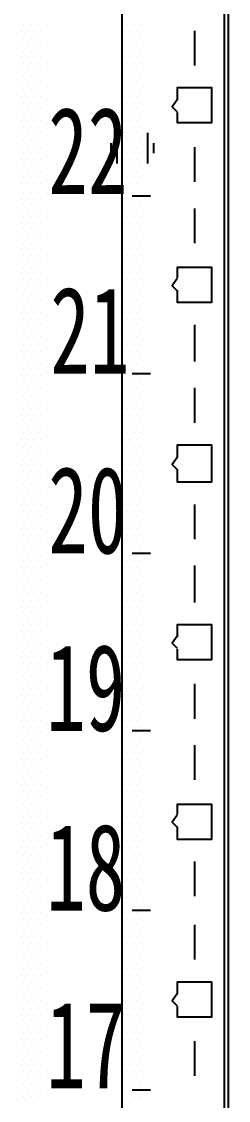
# Model space of a CAD drawing. Header units: metres. Extents: x 17 to 1264, y 17 to 859.
# Drawn here: x 303.8 to 318.4, y 326.7 to 402.8 of the extents above; entities that cross this region are included whole.
import ezdxf

# ---------------------------------------------------------------- set-up
doc = ezdxf.new("R2010")
doc.units = ezdxf.units.M
for name, color, linetype in [('LINES', 7, 'Continuous'), ('POLYLINES', 4, 'Continuous'), ('TEXTS', 3, 'Continuous')]:
    doc.layers.add(name, color=color, linetype=linetype)

msp = doc.modelspace()

# ---------------------------------------------------------------- linework, layer by layer
at = {"layer": 'LINES'}
for p, q in [((318.378, 125.712), (318.378, 721.008)), ((303.978, 402.624), (303.978, 402.624)), ((304.554, 402.624), (304.554, 402.624)), ((304.986, 402.624), (304.986, 402.624)), ((311.178, 402.624), (311.178, 402.624)), ((311.754, 402.624), (311.754, 402.624)), ((312.186, 402.624), (312.186, 402.624)), ((303.834, 402.192), (303.834, 402.192)), ((304.266, 402.192), (304.266, 402.192)), ((304.698, 402.192), (304.698, 402.192)), ((305.13, 402.192), (305.13, 402.192)), ((311.034, 402.192), (311.034, 402.192)), ((311.466, 402.192), (311.466, 402.192)), ((311.898, 402.192), (311.898, 402.192)), ((316.002, 402.192), (316.002, 399.744)), ((303.834, 401.184), (303.834, 401.184)), ((303.978, 401.616), (303.978, 401.616)), ((304.266, 401.184), (304.266, 401.184)), ((304.554, 401.616), (304.554, 401.616)), ((304.698, 401.184), (304.698, 401.184)), ((304.986, 401.616), (304.986, 401.616)), ((305.13, 401.184), (305.13, 401.184)), ((311.034, 401.184), (311.034, 401.184)), ((311.178, 401.616), (311.178, 401.616)), ((311.466, 401.184), (311.466, 401.184)), ((311.754, 401.616), (311.754, 401.616)), ((311.898, 401.184), (311.898, 401.184)), ((312.186, 401.616), (312.186, 401.616)), ((303.834, 400.32), (303.834, 400.32)), ((303.978, 400.752), (303.978, 400.752)), ((304.266, 400.32), (304.266, 400.32)), ((304.554, 400.752), (304.554, 400.752)), ((304.698, 400.32), (304.698, 400.32)), ((304.986, 400.752), (304.986, 400.752)), ((305.13, 400.32), (305.13, 400.32)), ((311.034, 400.32), (311.034, 400.32)), ((311.178, 400.752), (311.178, 400.752)), ((311.466, 400.32), (311.466, 400.32)), ((311.754, 400.752), (311.754, 400.752)), ((311.898, 400.32), (311.898, 400.32)), ((312.186, 400.752), (312.186, 400.752)), ((303.978, 399.888), (303.978, 399.888)), ((304.554, 399.888), (304.554, 399.888)), ((304.986, 399.888), (304.986, 399.888)), ((311.178, 399.888), (311.178, 399.888)), ((311.754, 399.888), (311.754, 399.888)), ((312.186, 399.888), (312.186, 399.888)), ((303.834, 399.456), (303.834, 399.456)), ((303.978, 399.024), (303.978, 399.024)), ((304.266, 399.456), (304.266, 399.456)), ((304.554, 399.024), (304.554, 399.024)), ((304.698, 399.456), (304.698, 399.456)), ((304.986, 399.024), (304.986, 399.024)), ((305.13, 399.456), (305.13, 399.456)), ((311.034, 399.456), (311.034, 399.456)), ((311.178, 399.024), (311.178, 399.024)), ((311.466, 399.456), (311.466, 399.456)), ((311.754, 399.024), (311.754, 399.024)), ((311.898, 399.456), (311.898, 399.456)), ((312.186, 399.024), (312.186, 399.024)), ((303.834, 398.592), (303.834, 398.592)), ((304.266, 398.592), (304.266, 398.592)), ((304.698, 398.592), (304.698, 398.592)), ((305.13, 398.592), (305.13, 398.592)), ((311.034, 398.592), (311.034, 398.592)), ((311.466, 398.592), (311.466, 398.592)), ((311.898, 398.592), (311.898, 398.592)), ((303.834, 397.584), (303.834, 397.584)), ((303.978, 398.016), (303.978, 398.016)), ((304.266, 397.584), (304.266, 397.584)), ((304.554, 398.016), (304.554, 398.016)), ((304.698, 397.584), (304.698, 397.584)), ((304.986, 398.016), (304.986, 398.016)), ((305.13, 397.584), (305.13, 397.584)), ((311.034, 397.584), (311.034, 397.584)), ((311.178, 398.016), (311.178, 398.016)), ((311.466, 397.584), (311.466, 397.584)), ((311.754, 398.016), (311.754, 398.016)), ((311.898, 397.584), (311.898, 397.584)), ((312.186, 398.016), (312.186, 398.016)), ((303.834, 396.72), (303.834, 396.72)), ((303.978, 397.152), (303.978, 397.152)), ((304.266, 396.72), (304.266, 396.72)), ((304.554, 397.152), (304.554, 397.152)), ((304.698, 396.72), (304.698, 396.72)), ((304.986, 397.152), (304.986, 397.152)), ((305.13, 396.72), (305.13, 396.72)), ((311.034, 396.72), (311.034, 396.72)), ((311.178, 397.152), (311.178, 397.152)), ((311.466, 396.72), (311.466, 396.72)), ((311.754, 397.152), (311.754, 397.152)), ((311.898, 396.72), (311.898, 396.72)), ((312.186, 397.152), (312.186, 397.152)), ((303.834, 395.856), (303.834, 395.856)), ((303.978, 396.288), (303.978, 396.288)), ((304.266, 395.856), (304.266, 395.856)), ((304.554, 396.288), (304.554, 396.288)), ((304.698, 395.856), (304.698, 395.856)), ((304.986, 396.288), (304.986, 396.288)), ((305.13, 395.856), (305.13, 395.856)), ((311.034, 395.856), (311.034, 395.856)), ((311.178, 396.288), (311.178, 396.288)), ((311.466, 395.856), (311.466, 395.856)), ((311.754, 396.288), (311.754, 396.288)), ((311.898, 395.856), (311.898, 395.856)), ((312.186, 396.288), (312.186, 396.288)), ((303.834, 394.992), (303.834, 394.992)), ((303.978, 395.424), (303.978, 395.424)), ((304.266, 394.992), (304.266, 394.992)), ((304.554, 395.424), (304.554, 395.424)), ((304.698, 394.992), (304.698, 394.992)), ((304.986, 395.424), (304.986, 395.424)), ((305.13, 394.992), (305.13, 394.992)), ((310.53, 394.992), (310.53, 392.832)), ((311.034, 394.992), (311.034, 394.992)), ((311.178, 395.424), (311.178, 395.424)), ((311.466, 394.992), (311.466, 394.992)), ((311.754, 395.424), (311.754, 395.424)), ((311.898, 394.992), (311.898, 394.992)), ((312.186, 395.424), (312.186, 395.424)), ((312.69, 394.992), (312.69, 392.832)), ((303.978, 394.416), (303.978, 394.416)), ((304.554, 394.416), (304.554, 394.416)), ((304.986, 394.416), (304.986, 394.416)), ((310.098, 394.272), (310.098, 393.552)), ((311.178, 394.416), (311.178, 394.416)), ((311.754, 394.416), (311.754, 394.416)), ((312.186, 394.416), (312.186, 394.416)), ((313.122, 394.272), (313.122, 393.552)), ((303.834, 393.984), (303.834, 393.984)), ((303.978, 393.552), (303.978, 393.552)), ((304.266, 393.984), (304.266, 393.984)), ((304.554, 393.552), (304.554, 393.552)), ((304.698, 393.984), (304.698, 393.984)), ((304.986, 393.552), (304.986, 393.552)), ((305.13, 393.984), (305.13, 393.984)), ((311.034, 393.984), (311.034, 393.984)), ((311.178, 393.552), (311.178, 393.552)), ((311.466, 393.984), (311.466, 393.984)), ((311.754, 393.552), (311.754, 393.552)), ((311.898, 393.984), (311.898, 393.984)), ((312.186, 393.552), (312.186, 393.552)), ((316.002, 393.984), (316.002, 391.536)), ((303.834, 393.12), (303.834, 393.12)), ((304.266, 393.12), (304.266, 393.12)), ((304.698, 393.12), (304.698, 393.12)), ((305.13, 393.12), (305.13, 393.12)), ((311.034, 393.12), (311.034, 393.12)), ((311.466, 393.12), (311.466, 393.12)), ((311.898, 393.12), (311.898, 393.12)), ((303.834, 392.256), (303.834, 392.256)), ((303.978, 392.688), (303.978, 392.688)), ((304.266, 392.256), (304.266, 392.256)), ((304.554, 392.688), (304.554, 392.688)), ((304.698, 392.256), (304.698, 392.256)), ((304.986, 392.688), (304.986, 392.688)), ((305.13, 392.256), (305.13, 392.256)), ((311.034, 392.256), (311.034, 392.256)), ((311.178, 392.688), (311.178, 392.688)), ((311.466, 392.256), (311.466, 392.256)), ((311.754, 392.688), (311.754, 392.688)), ((311.898, 392.256), (311.898, 392.256)), ((312.186, 392.688), (312.186, 392.688)), ((303.834, 391.392), (303.834, 391.392)), ((303.978, 391.824), (303.978, 391.824)), ((304.266, 391.392), (304.266, 391.392)), ((304.554, 391.824), (304.554, 391.824)), ((304.698, 391.392), (304.698, 391.392)), ((304.986, 391.824), (304.986, 391.824)), ((305.13, 391.392), (305.13, 391.392)), ((311.034, 391.392), (311.034, 391.392)), ((311.178, 391.824), (311.178, 391.824)), ((311.466, 391.392), (311.466, 391.392)), ((311.754, 391.824), (311.754, 391.824)), ((311.898, 391.392), (311.898, 391.392)), ((312.186, 391.824), (312.186, 391.824)), ((303.978, 390.816), (303.978, 390.816)), ((304.554, 390.816), (304.554, 390.816)), ((304.986, 390.816), (304.986, 390.816)), ((311.178, 390.816), (311.178, 390.816)), ((312.906, 390.528), (311.61, 390.528)), ((312.906, 390.528), (311.61, 390.528)), ((312.906, 390.528), (311.61, 390.528)), ((312.906, 390.528), (311.61, 390.528)), ((311.754, 390.816), (311.754, 390.816)), ((312.186, 390.816), (312.186, 390.816)), ((303.834, 390.384), (303.834, 390.384)), ((303.978, 389.952), (303.978, 389.952)), ((304.266, 390.384), (304.266, 390.384)), ((304.554, 389.952), (304.554, 389.952)), ((304.698, 390.384), (304.698, 390.384)), ((304.986, 389.952), (304.986, 389.952)), ((305.13, 390.384), (305.13, 390.384)), ((311.034, 390.384), (311.034, 390.384)), ((311.178, 389.952), (311.178, 389.952)), ((311.466, 390.384), (311.466, 390.384)), ((311.754, 389.952), (311.754, 389.952)), ((311.898, 390.384), (311.898, 390.384)), ((312.186, 389.952), (312.186, 389.952)), ((316.002, 389.664), (316.002, 387.216)), ((303.834, 389.52), (303.834, 389.52)), ((303.978, 389.088), (303.978, 389.088)), ((304.266, 389.52), (304.266, 389.52)), ((304.554, 389.088), (304.554, 389.088)), ((304.698, 389.52), (304.698, 389.52)), ((304.986, 389.088), (304.986, 389.088)), ((305.13, 389.52), (305.13, 389.52)), ((311.034, 389.52), (311.034, 389.52)), ((311.178, 389.088), (311.178, 389.088)), ((311.466, 389.52), (311.466, 389.52)), ((311.754, 389.088), (311.754, 389.088)), ((311.898, 389.52), (311.898, 389.52)), ((312.186, 389.088), (312.186, 389.088)), ((303.834, 388.656), (303.834, 388.656)), ((303.978, 388.224), (303.978, 388.224)), ((304.266, 388.656), (304.266, 388.656)), ((304.554, 388.224), (304.554, 388.224)), ((304.698, 388.656), (304.698, 388.656)), ((304.986, 388.224), (304.986, 388.224)), ((305.13, 388.656), (305.13, 388.656)), ((311.034, 388.656), (311.034, 388.656)), ((311.178, 388.224), (311.178, 388.224)), ((311.466, 388.656), (311.466, 388.656)), ((311.754, 388.224), (311.754, 388.224)), ((311.898, 388.656), (311.898, 388.656)), ((312.186, 388.224), (312.186, 388.224)), ((303.834, 387.792), (303.834, 387.792)), ((304.266, 387.792), (304.266, 387.792)), ((304.698, 387.792), (304.698, 387.792)), ((305.13, 387.792), (305.13, 387.792)), ((311.034, 387.792), (311.034, 387.792)), ((311.466, 387.792), (311.466, 387.792)), ((311.898, 387.792), (311.898, 387.792)), ((303.834, 386.784), (303.834, 386.784)), ((303.978, 387.216), (303.978, 387.216)), ((304.266, 386.784), (304.266, 386.784)), ((304.554, 387.216), (304.554, 387.216)), ((304.698, 386.784), (304.698, 386.784)), ((304.986, 387.216), (304.986, 387.216)), ((305.13, 386.784), (305.13, 386.784)), ((311.034, 386.784), (311.034, 386.784)), ((311.178, 387.216), (311.178, 387.216)), ((311.466, 386.784), (311.466, 386.784)), ((311.754, 387.216), (311.754, 387.216)), ((311.898, 386.784), (311.898, 386.784)), ((312.186, 387.216), (312.186, 387.216)), ((303.834, 385.92), (303.834, 385.92)), ((303.978, 386.352), (303.978, 386.352)), ((304.266, 385.92), (304.266, 385.92)), ((304.554, 386.352), (304.554, 386.352)), ((304.698, 385.92), (304.698, 385.92)), ((304.986, 386.352), (304.986, 386.352)), ((305.13, 385.92), (305.13, 385.92)), ((311.034, 385.92), (311.034, 385.92)), ((311.178, 386.352), (311.178, 386.352)), ((311.466, 385.92), (311.466, 385.92)), ((311.754, 386.352), (311.754, 386.352)), ((311.898, 385.92), (311.898, 385.92)), ((312.186, 386.352), (312.186, 386.352)), ((303.978, 385.488), (303.978, 385.488)), ((304.554, 385.488), (304.554, 385.488)), ((304.986, 385.488), (304.986, 385.488)), ((311.178, 385.488), (311.178, 385.488)), ((311.754, 385.488), (311.754, 385.488)), ((312.186, 385.488), (312.186, 385.488)), ((303.834, 385.056), (303.834, 385.056)), ((303.978, 384.624), (303.978, 384.624)), ((304.266, 385.056), (304.266, 385.056)), ((304.554, 384.624), (304.554, 384.624)), ((304.698, 385.056), (304.698, 385.056)), ((304.986, 384.624), (304.986, 384.624)), ((305.13, 385.056), (305.13, 385.056)), ((311.034, 385.056), (311.034, 385.056)), ((311.178, 384.624), (311.178, 384.624)), ((311.466, 385.056), (311.466, 385.056)), ((311.754, 384.624), (311.754, 384.624)), ((311.898, 385.056), (311.898, 385.056)), ((312.186, 384.624), (312.186, 384.624)), ((303.834, 384.192), (303.834, 384.192)), ((303.978, 383.616), (303.978, 383.616)), ((304.266, 384.192), (304.266, 384.192)), ((304.554, 383.616), (304.554, 383.616)), ((304.698, 384.192), (304.698, 384.192)), ((304.986, 383.616), (304.986, 383.616)), ((305.13, 384.192), (305.13, 384.192)), ((311.034, 384.192), (311.034, 384.192)), ((311.178, 383.616), (311.178, 383.616)), ((311.466, 384.192), (311.466, 384.192)), ((311.754, 383.616), (311.754, 383.616)), ((311.898, 384.192), (311.898, 384.192)), ((312.186, 383.616), (312.186, 383.616)), ((303.834, 383.184), (303.834, 383.184)), ((304.266, 383.184), (304.266, 383.184)), ((304.698, 383.184), (304.698, 383.184)), ((305.13, 383.184), (305.13, 383.184)), ((311.034, 383.184), (311.034, 383.184)), ((311.466, 383.184), (311.466, 383.184)), ((311.898, 383.184), (311.898, 383.184)), ((303.834, 382.32), (303.834, 382.32)), ((303.978, 382.752), (303.978, 382.752)), ((304.266, 382.32), (304.266, 382.32)), ((304.554, 382.752), (304.554, 382.752)), ((304.698, 382.32), (304.698, 382.32)), ((304.986, 382.752), (304.986, 382.752)), ((305.13, 382.32), (305.13, 382.32)), ((311.034, 382.32), (311.034, 382.32)), ((311.178, 382.752), (311.178, 382.752)), ((311.466, 382.32), (311.466, 382.32)), ((311.754, 382.752), (311.754, 382.752)), ((311.898, 382.32), (311.898, 382.32)), ((312.186, 382.752), (312.186, 382.752)), ((303.834, 381.456), (303.834, 381.456)), ((303.978, 381.888), (303.978, 381.888)), ((304.266, 381.456), (304.266, 381.456)), ((304.554, 381.888), (304.554, 381.888)), ((304.698, 381.456), (304.698, 381.456)), ((304.986, 381.888), (304.986, 381.888)), ((305.13, 381.456), (305.13, 381.456)), ((311.034, 381.456), (311.034, 381.456)), ((311.178, 381.888), (311.178, 381.888)), ((311.466, 381.456), (311.466, 381.456)), ((311.754, 381.888), (311.754, 381.888)), ((311.898, 381.456), (311.898, 381.456)), ((312.186, 381.888), (312.186, 381.888)), ((316.002, 381.456), (316.002, 378.864)), ((303.834, 380.592), (303.834, 380.592)), ((303.978, 381.024), (303.978, 381.024)), ((304.266, 380.592), (304.266, 380.592)), ((304.554, 381.024), (304.554, 381.024)), ((304.698, 380.592), (304.698, 380.592)), ((304.986, 381.024), (304.986, 381.024)), ((305.13, 380.592), (305.13, 380.592)), ((311.034, 380.592), (311.034, 380.592)), ((311.178, 381.024), (311.178, 381.024)), ((311.466, 380.592), (311.466, 380.592)), ((311.754, 381.024), (311.754, 381.024)), ((311.898, 380.592), (311.898, 380.592)), ((312.186, 381.024), (312.186, 381.024)), ((303.978, 380.016), (303.978, 380.016)), ((304.554, 380.016), (304.554, 380.016)), ((304.986, 380.016), (304.986, 380.016)), ((311.178, 380.016), (311.178, 380.016)), ((311.754, 380.016), (311.754, 380.016)), ((312.186, 380.016), (312.186, 380.016)), ((303.834, 379.584), (303.834, 379.584)), ((303.978, 379.152), (303.978, 379.152)), ((304.266, 379.584), (304.266, 379.584)), ((304.554, 379.152), (304.554, 379.152)), ((304.698, 379.584), (304.698, 379.584)), ((304.986, 379.152), (304.986, 379.152)), ((305.13, 379.584), (305.13, 379.584)), ((311.034, 379.584), (311.034, 379.584)), ((311.178, 379.152), (311.178, 379.152)), ((311.466, 379.584), (311.466, 379.584)), ((311.754, 379.152), (311.754, 379.152)), ((311.898, 379.584), (311.898, 379.584)), ((312.186, 379.152), (312.186, 379.152)), ((303.834, 378.72), (303.834, 378.72)), ((303.978, 378.288), (303.978, 378.288)), ((304.266, 378.72), (304.266, 378.72)), ((304.554, 378.288), (304.554, 378.288)), ((304.698, 378.72), (304.698, 378.72)), ((304.986, 378.288), (304.986, 378.288)), ((305.13, 378.72), (305.13, 378.72)), ((311.034, 378.72), (311.034, 378.72)), ((311.178, 378.288), (311.178, 378.288)), ((311.466, 378.72), (311.466, 378.72)), ((311.754, 378.288), (311.754, 378.288)), ((311.898, 378.72), (311.898, 378.72)), ((312.186, 378.288), (312.186, 378.288)), ((303.834, 377.856), (303.834, 377.856)), ((304.266, 377.856), (304.266, 377.856)), ((304.698, 377.856), (304.698, 377.856)), ((305.13, 377.856), (305.13, 377.856)), ((311.034, 377.856), (311.034, 377.856)), ((311.466, 377.856), (311.466, 377.856)), ((312.906, 378), (311.61, 378)), ((312.906, 378), (311.61, 378)), ((312.906, 378), (311.61, 378)), ((312.906, 378), (311.61, 378)), ((311.898, 377.856), (311.898, 377.856)), ((303.834, 376.992), (303.834, 376.992)), ((303.978, 377.424), (303.978, 377.424)), ((304.266, 376.992), (304.266, 376.992)), ((304.554, 377.424), (304.554, 377.424)), ((304.698, 376.992), (304.698, 376.992)), ((304.986, 377.424), (304.986, 377.424)), ((305.13, 376.992), (305.13, 376.992)), ((311.034, 376.992), (311.034, 376.992)), ((311.178, 377.424), (311.178, 377.424)), ((311.466, 376.992), (311.466, 376.992)), ((311.754, 377.424), (311.754, 377.424)), ((311.898, 376.992), (311.898, 376.992)), ((312.186, 377.424), (312.186, 377.424)), ((316.002, 376.992), (316.002, 374.544)), ((303.834, 375.984), (303.834, 375.984)), ((303.978, 376.416), (303.978, 376.416)), ((304.266, 375.984), (304.266, 375.984)), ((304.554, 376.416), (304.554, 376.416)), ((304.698, 375.984), (304.698, 375.984)), ((304.986, 376.416), (304.986, 376.416)), ((305.13, 375.984), (305.13, 375.984)), ((311.034, 375.984), (311.034, 375.984)), ((311.178, 376.416), (311.178, 376.416)), ((311.466, 375.984), (311.466, 375.984)), ((311.754, 376.416), (311.754, 376.416)), ((311.898, 375.984), (311.898, 375.984)), ((312.186, 376.416), (312.186, 376.416)), ((303.978, 375.552), (303.978, 375.552)), ((304.554, 375.552), (304.554, 375.552)), ((304.986, 375.552), (304.986, 375.552)), ((311.178, 375.552), (311.178, 375.552)), ((311.754, 375.552), (311.754, 375.552)), ((312.186, 375.552), (312.186, 375.552)), ((303.834, 375.12), (303.834, 375.12)), ((303.978, 374.688), (303.978, 374.688)), ((304.266, 375.12), (304.266, 375.12)), ((304.554, 374.688), (304.554, 374.688)), ((304.698, 375.12), (304.698, 375.12)), ((304.986, 374.688), (304.986, 374.688)), ((305.13, 375.12), (305.13, 375.12)), ((311.034, 375.12), (311.034, 375.12)), ((311.178, 374.688), (311.178, 374.688)), ((311.466, 375.12), (311.466, 375.12)), ((311.754, 374.688), (311.754, 374.688)), ((311.898, 375.12), (311.898, 375.12)), ((312.186, 374.688), (312.186, 374.688)), ((303.834, 374.256), (303.834, 374.256)), ((303.978, 373.824), (303.978, 373.824)), ((304.266, 374.256), (304.266, 374.256)), ((304.554, 373.824), (304.554, 373.824)), ((304.698, 374.256), (304.698, 374.256)), ((304.986, 373.824), (304.986, 373.824)), ((305.13, 374.256), (305.13, 374.256)), ((311.034, 374.256), (311.034, 374.256)), ((311.178, 373.824), (311.178, 373.824)), ((311.466, 374.256), (311.466, 374.256)), ((311.754, 373.824), (311.754, 373.824)), ((311.898, 374.256), (311.898, 374.256)), ((312.186, 373.824), (312.186, 373.824)), ((303.834, 373.392), (303.834, 373.392)), ((304.266, 373.392), (304.266, 373.392)), ((304.698, 373.392), (304.698, 373.392)), ((305.13, 373.392), (305.13, 373.392)), ((311.034, 373.392), (311.034, 373.392)), ((311.466, 373.392), (311.466, 373.392)), ((311.898, 373.392), (311.898, 373.392)), ((303.834, 372.384), (303.834, 372.384)), ((303.978, 372.816), (303.978, 372.816)), ((304.266, 372.384), (304.266, 372.384)), ((304.554, 372.816), (304.554, 372.816)), ((304.698, 372.384), (304.698, 372.384)), ((304.986, 372.816), (304.986, 372.816)), ((305.13, 372.384), (305.13, 372.384)), ((311.034, 372.384), (311.034, 372.384)), ((311.178, 372.816), (311.178, 372.816)), ((311.466, 372.384), (311.466, 372.384)), ((311.754, 372.816), (311.754, 372.816)), ((311.898, 372.384), (311.898, 372.384)), ((312.186, 372.816), (312.186, 372.816)), ((303.834, 371.52), (303.834, 371.52)), ((303.978, 371.952), (303.978, 371.952)), ((304.266, 371.52), (304.266, 371.52)), ((304.554, 371.952), (304.554, 371.952)), ((304.698, 371.52), (304.698, 371.52)), ((304.986, 371.952), (304.986, 371.952)), ((305.13, 371.52), (305.13, 371.52)), ((311.034, 371.52), (311.034, 371.52)), ((311.178, 371.952), (311.178, 371.952)), ((311.466, 371.52), (311.466, 371.52)), ((311.754, 371.952), (311.754, 371.952)), ((311.898, 371.52), (311.898, 371.52)), ((312.186, 371.952), (312.186, 371.952)), ((303.834, 370.656), (303.834, 370.656)), ((303.978, 371.088), (303.978, 371.088)), ((304.266, 370.656), (304.266, 370.656)), ((304.554, 371.088), (304.554, 371.088)), ((304.698, 370.656), (304.698, 370.656)), ((304.986, 371.088), (304.986, 371.088)), ((305.13, 370.656), (305.13, 370.656)), ((311.034, 370.656), (311.034, 370.656)), ((311.178, 371.088), (311.178, 371.088)), ((311.466, 370.656), (311.466, 370.656)), ((311.754, 371.088), (311.754, 371.088)), ((311.898, 370.656), (311.898, 370.656)), ((312.186, 371.088), (312.186, 371.088)), ((303.978, 370.224), (303.978, 370.224)), ((304.554, 370.224), (304.554, 370.224)), ((304.986, 370.224), (304.986, 370.224)), ((311.178, 370.224), (311.178, 370.224)), ((311.754, 370.224), (311.754, 370.224)), ((312.186, 370.224), (312.186, 370.224)), ((303.834, 369.792), (303.834, 369.792)), ((303.978, 369.216), (303.978, 369.216)), ((304.266, 369.792), (304.266, 369.792)), ((304.554, 369.216), (304.554, 369.216)), ((304.698, 369.792), (304.698, 369.792)), ((304.986, 369.216), (304.986, 369.216)), ((305.13, 369.792), (305.13, 369.792)), ((311.034, 369.792), (311.034, 369.792)), ((311.178, 369.216), (311.178, 369.216)), ((311.466, 369.792), (311.466, 369.792)), ((311.754, 369.216), (311.754, 369.216)), ((311.898, 369.792), (311.898, 369.792)), ((312.186, 369.216), (312.186, 369.216)), ((303.834, 368.784), (303.834, 368.784)), ((303.978, 368.352), (303.978, 368.352)), ((304.266, 368.784), (304.266, 368.784)), ((304.554, 368.352), (304.554, 368.352)), ((304.698, 368.784), (304.698, 368.784)), ((304.986, 368.352), (304.986, 368.352)), ((305.13, 368.784), (305.13, 368.784)), ((311.034, 368.784), (311.034, 368.784)), ((311.178, 368.352), (311.178, 368.352)), ((311.466, 368.784), (311.466, 368.784)), ((311.754, 368.352), (311.754, 368.352)), ((311.898, 368.784), (311.898, 368.784)), ((312.186, 368.352), (312.186, 368.352)), ((316.002, 368.784), (316.002, 366.336)), ((303.834, 367.92), (303.834, 367.92)), ((304.266, 367.92), (304.266, 367.92)), ((304.698, 367.92), (304.698, 367.92)), ((305.13, 367.92), (305.13, 367.92)), ((311.034, 367.92), (311.034, 367.92)), ((311.466, 367.92), (311.466, 367.92)), ((311.898, 367.92), (311.898, 367.92)), ((303.834, 367.056), (303.834, 367.056)), ((303.978, 367.488), (303.978, 367.488)), ((304.266, 367.056), (304.266, 367.056)), ((304.554, 367.488), (304.554, 367.488)), ((304.698, 367.056), (304.698, 367.056)), ((304.986, 367.488), (304.986, 367.488)), ((305.13, 367.056), (305.13, 367.056)), ((311.034, 367.056), (311.034, 367.056)), ((311.178, 367.488), (311.178, 367.488)), ((311.466, 367.056), (311.466, 367.056)), ((311.754, 367.488), (311.754, 367.488)), ((311.898, 367.056), (311.898, 367.056)), ((312.186, 367.488), (312.186, 367.488)), ((303.834, 366.192), (303.834, 366.192)), ((303.978, 366.624), (303.978, 366.624)), ((304.266, 366.192), (304.266, 366.192)), ((304.554, 366.624), (304.554, 366.624)), ((304.698, 366.192), (304.698, 366.192)), ((304.986, 366.624), (304.986, 366.624)), ((305.13, 366.192), (305.13, 366.192)), ((311.034, 366.192), (311.034, 366.192)), ((311.178, 366.624), (311.178, 366.624)), ((311.466, 366.192), (311.466, 366.192)), ((311.754, 366.624), (311.754, 366.624)), ((311.898, 366.192), (311.898, 366.192)), ((312.186, 366.624), (312.186, 366.624)), ((303.978, 365.616), (303.978, 365.616)), ((304.554, 365.616), (304.554, 365.616)), ((304.986, 365.616), (304.986, 365.616)), ((311.178, 365.616), (311.178, 365.616)), ((312.906, 365.328), (311.61, 365.328)), ((312.906, 365.328), (311.61, 365.328)), ((312.906, 365.328), (311.61, 365.328)), ((312.906, 365.328), (311.61, 365.328)), ((311.754, 365.616), (311.754, 365.616)), ((312.186, 365.616), (312.186, 365.616)), ((303.834, 365.184), (303.834, 365.184)), ((303.978, 364.752), (303.978, 364.752)), ((304.266, 365.184), (304.266, 365.184)), ((304.554, 364.752), (304.554, 364.752)), ((304.698, 365.184), (304.698, 365.184)), ((304.986, 364.752), (304.986, 364.752)), ((305.13, 365.184), (305.13, 365.184)), ((311.034, 365.184), (311.034, 365.184)), ((311.178, 364.752), (311.178, 364.752)), ((311.466, 365.184), (311.466, 365.184)), ((311.754, 364.752), (311.754, 364.752)), ((311.898, 365.184), (311.898, 365.184)), ((312.186, 364.752), (312.186, 364.752)), ((303.834, 364.32), (303.834, 364.32)), ((303.978, 363.888), (303.978, 363.888)), ((304.266, 364.32), (304.266, 364.32)), ((304.554, 363.888), (304.554, 363.888)), ((304.698, 364.32), (304.698, 364.32)), ((304.986, 363.888), (304.986, 363.888)), ((305.13, 364.32), (305.13, 364.32)), ((311.034, 364.32), (311.034, 364.32)), ((311.178, 363.888), (311.178, 363.888)), ((311.466, 364.32), (311.466, 364.32)), ((311.754, 363.888), (311.754, 363.888)), ((311.898, 364.32), (311.898, 364.32)), ((312.186, 363.888), (312.186, 363.888)), ((316.002, 364.464), (316.002, 361.872)), ((303.834, 363.456), (303.834, 363.456)), ((303.978, 363.024), (303.978, 363.024)), ((304.266, 363.456), (304.266, 363.456)), ((304.554, 363.024), (304.554, 363.024)), ((304.698, 363.456), (304.698, 363.456)), ((304.986, 363.024), (304.986, 363.024)), ((305.13, 363.456), (305.13, 363.456)), ((311.034, 363.456), (311.034, 363.456)), ((311.178, 363.024), (311.178, 363.024)), ((311.466, 363.456), (311.466, 363.456)), ((311.754, 363.024), (311.754, 363.024)), ((311.898, 363.456), (311.898, 363.456)), ((312.186, 363.024), (312.186, 363.024)), ((303.834, 362.592), (303.834, 362.592)), ((304.266, 362.592), (304.266, 362.592)), ((304.698, 362.592), (304.698, 362.592)), ((305.13, 362.592), (305.13, 362.592)), ((311.034, 362.592), (311.034, 362.592)), ((311.466, 362.592), (311.466, 362.592)), ((311.898, 362.592), (311.898, 362.592)), ((303.834, 361.584), (303.834, 361.584)), ((303.978, 362.016), (303.978, 362.016)), ((304.266, 361.584), (304.266, 361.584)), ((304.554, 362.016), (304.554, 362.016)), ((304.698, 361.584), (304.698, 361.584)), ((304.986, 362.016), (304.986, 362.016)), ((305.13, 361.584), (305.13, 361.584)), ((311.034, 361.584), (311.034, 361.584)), ((311.178, 362.016), (311.178, 362.016)), ((311.466, 361.584), (311.466, 361.584)), ((311.754, 362.016), (311.754, 362.016)), ((311.898, 361.584), (311.898, 361.584)), ((312.186, 362.016), (312.186, 362.016)), ((303.978, 361.152), (303.978, 361.152)), ((304.554, 361.152), (304.554, 361.152)), ((304.986, 361.152), (304.986, 361.152)), ((311.178, 361.152), (311.178, 361.152)), ((311.754, 361.152), (311.754, 361.152)), ((312.186, 361.152), (312.186, 361.152)), ((303.834, 360.72), (303.834, 360.72)), ((303.978, 360.288), (303.978, 360.288)), ((304.266, 360.72), (304.266, 360.72)), ((304.554, 360.288), (304.554, 360.288)), ((304.698, 360.72), (304.698, 360.72)), ((304.986, 360.288), (304.986, 360.288)), ((305.13, 360.72), (305.13, 360.72)), ((311.034, 360.72), (311.034, 360.72)), ((311.178, 360.288), (311.178, 360.288)), ((311.466, 360.72), (311.466, 360.72)), ((311.754, 360.288), (311.754, 360.288)), ((311.898, 360.72), (311.898, 360.72)), ((312.186, 360.288), (312.186, 360.288)), ((303.834, 359.856), (303.834, 359.856)), ((303.978, 359.424), (303.978, 359.424)), ((304.266, 359.856), (304.266, 359.856)), ((304.554, 359.424), (304.554, 359.424)), ((304.698, 359.856), (304.698, 359.856)), ((304.986, 359.424), (304.986, 359.424)), ((305.13, 359.856), (305.13, 359.856)), ((311.034, 359.856), (311.034, 359.856)), ((311.178, 359.424), (311.178, 359.424)), ((311.466, 359.856), (311.466, 359.856)), ((311.754, 359.424), (311.754, 359.424)), ((311.898, 359.856), (311.898, 359.856)), ((312.186, 359.424), (312.186, 359.424)), ((303.834, 358.992), (303.834, 358.992)), ((304.266, 358.992), (304.266, 358.992)), ((304.698, 358.992), (304.698, 358.992)), ((305.13, 358.992), (305.13, 358.992)), ((311.034, 358.992), (311.034, 358.992)), ((311.466, 358.992), (311.466, 358.992)), ((311.898, 358.992), (311.898, 358.992)), ((303.834, 357.984), (303.834, 357.984)), ((303.978, 358.416), (303.978, 358.416)), ((304.266, 357.984), (304.266, 357.984)), ((304.554, 358.416), (304.554, 358.416)), ((304.698, 357.984), (304.698, 357.984)), ((304.986, 358.416), (304.986, 358.416)), ((305.13, 357.984), (305.13, 357.984)), ((311.034, 357.984), (311.034, 357.984)), ((311.178, 358.416), (311.178, 358.416)), ((311.466, 357.984), (311.466, 357.984)), ((311.754, 358.416), (311.754, 358.416)), ((311.898, 357.984), (311.898, 357.984)), ((312.186, 358.416), (312.186, 358.416)), ((303.834, 357.12), (303.834, 357.12)), ((303.978, 357.552), (303.978, 357.552)), ((304.266, 357.12), (304.266, 357.12)), ((304.554, 357.552), (304.554, 357.552)), ((304.698, 357.12), (304.698, 357.12)), ((304.986, 357.552), (304.986, 357.552)), ((305.13, 357.12), (305.13, 357.12)), ((311.034, 357.12), (311.034, 357.12)), ((311.178, 357.552), (311.178, 357.552)), ((311.466, 357.12), (311.466, 357.12)), ((311.754, 357.552), (311.754, 357.552)), ((311.898, 357.12), (311.898, 357.12)), ((312.186, 357.552), (312.186, 357.552)), ((303.834, 356.256), (303.834, 356.256)), ((303.978, 356.688), (303.978, 356.688)), ((304.266, 356.256), (304.266, 356.256)), ((304.554, 356.688), (304.554, 356.688)), ((304.698, 356.256), (304.698, 356.256)), ((304.986, 356.688), (304.986, 356.688)), ((305.13, 356.256), (305.13, 356.256)), ((311.034, 356.256), (311.034, 356.256)), ((311.178, 356.688), (311.178, 356.688)), ((311.466, 356.256), (311.466, 356.256)), ((311.754, 356.688), (311.754, 356.688)), ((311.898, 356.256), (311.898, 356.256)), ((312.186, 356.688), (312.186, 356.688)), ((303.978, 355.824), (303.978, 355.824)), ((304.554, 355.824), (304.554, 355.824)), ((304.986, 355.824), (304.986, 355.824)), ((311.178, 355.824), (311.178, 355.824)), ((311.754, 355.824), (311.754, 355.824)), ((312.186, 355.824), (312.186, 355.824)), ((316.002, 356.112), (316.002, 353.664)), ((303.834, 355.392), (303.834, 355.392)), ((303.978, 354.816), (303.978, 354.816)), ((304.266, 355.392), (304.266, 355.392)), ((304.554, 354.816), (304.554, 354.816)), ((304.698, 355.392), (304.698, 355.392)), ((304.986, 354.816), (304.986, 354.816)), ((305.13, 355.392), (305.13, 355.392)), ((311.034, 355.392), (311.034, 355.392)), ((311.178, 354.816), (311.178, 354.816)), ((311.466, 355.392), (311.466, 355.392)), ((311.754, 354.816), (311.754, 354.816)), ((311.898, 355.392), (311.898, 355.392)), ((312.186, 354.816), (312.186, 354.816)), ((303.834, 354.384), (303.834, 354.384)), ((303.978, 353.952), (303.978, 353.952)), ((304.266, 354.384), (304.266, 354.384)), ((304.554, 353.952), (304.554, 353.952)), ((304.698, 354.384), (304.698, 354.384)), ((304.986, 353.952), (304.986, 353.952)), ((305.13, 354.384), (305.13, 354.384)), ((311.034, 354.384), (311.034, 354.384)), ((311.178, 353.952), (311.178, 353.952)), ((311.466, 354.384), (311.466, 354.384)), ((311.754, 353.952), (311.754, 353.952)), ((311.898, 354.384), (311.898, 354.384)), ((312.186, 353.952), (312.186, 353.952)), ((303.834, 353.52), (303.834, 353.52)), ((304.266, 353.52), (304.266, 353.52)), ((304.698, 353.52), (304.698, 353.52)), ((305.13, 353.52), (305.13, 353.52)), ((311.034, 353.52), (311.034, 353.52)), ((311.466, 353.52), (311.466, 353.52)), ((311.898, 353.52), (311.898, 353.52)), ((303.834, 352.656), (303.834, 352.656)), ((303.978, 353.088), (303.978, 353.088)), ((304.266, 352.656), (304.266, 352.656)), ((304.554, 353.088), (304.554, 353.088)), ((304.698, 352.656), (304.698, 352.656)), ((304.986, 353.088), (304.986, 353.088)), ((305.13, 352.656), (305.13, 352.656)), ((311.034, 352.656), (311.034, 352.656)), ((311.178, 353.088), (311.178, 353.088)), ((311.466, 352.656), (311.466, 352.656)), ((312.906, 352.8), (311.61, 352.8)), ((312.906, 352.8), (311.61, 352.8)), ((312.906, 352.8), (311.61, 352.8)), ((312.906, 352.8), (311.61, 352.8)), ((311.754, 353.088), (311.754, 353.088)), ((311.898, 352.656), (311.898, 352.656)), ((312.186, 353.088), (312.186, 353.088)), ((303.834, 351.792), (303.834, 351.792)), ((303.978, 352.224), (303.978, 352.224)), ((304.266, 351.792), (304.266, 351.792)), ((304.554, 352.224), (304.554, 352.224)), ((304.698, 351.792), (304.698, 351.792)), ((304.986, 352.224), (304.986, 352.224)), ((305.13, 351.792), (305.13, 351.792)), ((311.034, 351.792), (311.034, 351.792)), ((311.178, 352.224), (311.178, 352.224)), ((311.466, 351.792), (311.466, 351.792)), ((311.754, 352.224), (311.754, 352.224)), ((311.898, 351.792), (311.898, 351.792)), ((312.186, 352.224), (312.186, 352.224)), ((316.002, 351.792), (316.002, 349.344)), ((303.978, 351.216), (303.978, 351.216)), ((304.554, 351.216), (304.554, 351.216)), ((304.986, 351.216), (304.986, 351.216)), ((311.178, 351.216), (311.178, 351.216)), ((311.754, 351.216), (311.754, 351.216)), ((312.186, 351.216), (312.186, 351.216)), ((303.834, 350.784), (303.834, 350.784)), ((303.978, 350.352), (303.978, 350.352)), ((304.266, 350.784), (304.266, 350.784)), ((304.554, 350.352), (304.554, 350.352)), ((304.698, 350.784), (304.698, 350.784)), ((304.986, 350.352), (304.986, 350.352)), ((305.13, 350.784), (305.13, 350.784)), ((311.034, 350.784), (311.034, 350.784)), ((311.178, 350.352), (311.178, 350.352)), ((311.466, 350.784), (311.466, 350.784)), ((311.754, 350.352), (311.754, 350.352)), ((311.898, 350.784), (311.898, 350.784)), ((312.186, 350.352), (312.186, 350.352)), ((303.834, 349.92), (303.834, 349.92)), ((303.978, 349.488), (303.978, 349.488)), ((304.266, 349.92), (304.266, 349.92)), ((304.554, 349.488), (304.554, 349.488)), ((304.698, 349.92), (304.698, 349.92)), ((304.986, 349.488), (304.986, 349.488)), ((305.13, 349.92), (305.13, 349.92)), ((311.034, 349.92), (311.034, 349.92)), ((311.178, 349.488), (311.178, 349.488)), ((311.466, 349.92), (311.466, 349.92)), ((311.754, 349.488), (311.754, 349.488)), ((311.898, 349.92), (311.898, 349.92)), ((312.186, 349.488), (312.186, 349.488)), ((303.834, 349.056), (303.834, 349.056)), ((303.978, 348.624), (303.978, 348.624)), ((304.266, 349.056), (304.266, 349.056)), ((304.554, 348.624), (304.554, 348.624)), ((304.698, 349.056), (304.698, 349.056)), ((304.986, 348.624), (304.986, 348.624)), ((305.13, 349.056), (305.13, 349.056)), ((311.034, 349.056), (311.034, 349.056)), ((311.178, 348.624), (311.178, 348.624)), ((311.466, 349.056), (311.466, 349.056)), ((311.754, 348.624), (311.754, 348.624)), ((311.898, 349.056), (311.898, 349.056)), ((312.186, 348.624), (312.186, 348.624)), ((303.834, 348.192), (303.834, 348.192)), ((304.266, 348.192), (304.266, 348.192)), ((304.698, 348.192), (304.698, 348.192)), ((305.13, 348.192), (305.13, 348.192)), ((311.034, 348.192), (311.034, 348.192)), ((311.466, 348.192), (311.466, 348.192)), ((311.898, 348.192), (311.898, 348.192)), ((303.834, 347.184), (303.834, 347.184)), ((303.978, 347.616), (303.978, 347.616)), ((304.266, 347.184), (304.266, 347.184)), ((304.554, 347.616), (304.554, 347.616)), ((304.698, 347.184), (304.698, 347.184)), ((304.986, 347.616), (304.986, 347.616)), ((305.13, 347.184), (305.13, 347.184)), ((311.034, 347.184), (311.034, 347.184)), ((311.178, 347.616), (311.178, 347.616)), ((311.466, 347.184), (311.466, 347.184)), ((311.754, 347.616), (311.754, 347.616)), ((311.898, 347.184), (311.898, 347.184)), ((312.186, 347.616), (312.186, 347.616)), ((303.834, 346.32), (303.834, 346.32)), ((303.978, 346.752), (303.978, 346.752)), ((304.266, 346.32), (304.266, 346.32)), ((304.554, 346.752), (304.554, 346.752)), ((304.698, 346.32), (304.698, 346.32)), ((304.986, 346.752), (304.986, 346.752)), ((305.13, 346.32), (305.13, 346.32)), ((311.034, 346.32), (311.034, 346.32)), ((311.178, 346.752), (311.178, 346.752)), ((311.466, 346.32), (311.466, 346.32)), ((311.754, 346.752), (311.754, 346.752)), ((311.898, 346.32), (311.898, 346.32)), ((312.186, 346.752), (312.186, 346.752)), ((303.978, 345.888), (303.978, 345.888)), ((304.554, 345.888), (304.554, 345.888)), ((304.986, 345.888), (304.986, 345.888)), ((311.178, 345.888), (311.178, 345.888)), ((311.754, 345.888), (311.754, 345.888)), ((312.186, 345.888), (312.186, 345.888)), ((303.834, 345.456), (303.834, 345.456)), ((303.978, 345.024), (303.978, 345.024)), ((304.266, 345.456), (304.266, 345.456)), ((304.554, 345.024), (304.554, 345.024)), ((304.698, 345.456), (304.698, 345.456)), ((304.986, 345.024), (304.986, 345.024)), ((305.13, 345.456), (305.13, 345.456)), ((311.034, 345.456), (311.034, 345.456)), ((311.178, 345.024), (311.178, 345.024)), ((311.466, 345.456), (311.466, 345.456)), ((311.754, 345.024), (311.754, 345.024)), ((311.898, 345.456), (311.898, 345.456)), ((312.186, 345.024), (312.186, 345.024)), ((303.834, 344.592), (303.834, 344.592)), ((303.978, 344.016), (303.978, 344.016)), ((304.266, 344.592), (304.266, 344.592)), ((304.554, 344.016), (304.554, 344.016)), ((304.698, 344.592), (304.698, 344.592)), ((304.986, 344.016), (304.986, 344.016)), ((305.13, 344.592), (305.13, 344.592)), ((311.034, 344.592), (311.034, 344.592)), ((311.178, 344.016), (311.178, 344.016)), ((311.466, 344.592), (311.466, 344.592)), ((311.754, 344.016), (311.754, 344.016)), ((311.898, 344.592), (311.898, 344.592)), ((312.186, 344.016), (312.186, 344.016)), ((303.834, 343.584), (303.834, 343.584)), ((304.266, 343.584), (304.266, 343.584)), ((304.698, 343.584), (304.698, 343.584)), ((305.13, 343.584), (305.13, 343.584)), ((311.034, 343.584), (311.034, 343.584)), ((311.466, 343.584), (311.466, 343.584)), ((311.898, 343.584), (311.898, 343.584)), ((316.002, 343.584), (316.002, 341.136)), ((303.834, 342.72), (303.834, 342.72)), ((303.978, 343.152), (303.978, 343.152)), ((304.266, 342.72), (304.266, 342.72)), ((304.554, 343.152), (304.554, 343.152)), ((304.698, 342.72), (304.698, 342.72)), ((304.986, 343.152), (304.986, 343.152)), ((305.13, 342.72), (305.13, 342.72)), ((311.034, 342.72), (311.034, 342.72)), ((311.178, 343.152), (311.178, 343.152)), ((311.466, 342.72), (311.466, 342.72)), ((311.754, 343.152), (311.754, 343.152)), ((311.898, 342.72), (311.898, 342.72)), ((312.186, 343.152), (312.186, 343.152)), ((303.834, 341.856), (303.834, 341.856)), ((303.978, 342.288), (303.978, 342.288)), ((304.266, 341.856), (304.266, 341.856)), ((304.554, 342.288), (304.554, 342.288)), ((304.698, 341.856), (304.698, 341.856)), ((304.986, 342.288), (304.986, 342.288)), ((305.13, 341.856), (305.13, 341.856)), ((311.034, 341.856), (311.034, 341.856)), ((311.178, 342.288), (311.178, 342.288)), ((311.466, 341.856), (311.466, 341.856)), ((311.754, 342.288), (311.754, 342.288)), ((311.898, 341.856), (311.898, 341.856)), ((312.186, 342.288), (312.186, 342.288)), ((303.834, 340.992), (303.834, 340.992)), ((303.978, 341.424), (303.978, 341.424)), ((304.266, 340.992), (304.266, 340.992)), ((304.554, 341.424), (304.554, 341.424)), ((304.698, 340.992), (304.698, 340.992)), ((304.986, 341.424), (304.986, 341.424)), ((305.13, 340.992), (305.13, 340.992)), ((311.034, 340.992), (311.034, 340.992)), ((311.178, 341.424), (311.178, 341.424)), ((311.466, 340.992), (311.466, 340.992)), ((311.754, 341.424), (311.754, 341.424)), ((311.898, 340.992), (311.898, 340.992)), ((312.186, 341.424), (312.186, 341.424)), ((303.978, 340.416), (303.978, 340.416)), ((304.554, 340.416), (304.554, 340.416)), ((304.986, 340.416), (304.986, 340.416)), ((311.178, 340.416), (311.178, 340.416)), ((311.754, 340.416), (311.754, 340.416)), ((312.186, 340.416), (312.186, 340.416)), ((303.834, 339.984), (303.834, 339.984)), ((303.978, 339.552), (303.978, 339.552)), ((304.266, 339.984), (304.266, 339.984)), ((304.554, 339.552), (304.554, 339.552)), ((304.698, 339.984), (304.698, 339.984)), ((304.986, 339.552), (304.986, 339.552)), ((305.13, 339.984), (305.13, 339.984)), ((311.034, 339.984), (311.034, 339.984)), ((311.178, 339.552), (311.178, 339.552)), ((311.466, 339.984), (311.466, 339.984)), ((312.906, 340.128), (311.61, 340.128)), ((312.906, 340.128), (311.61, 340.128)), ((312.906, 340.128), (311.61, 340.128)), ((312.906, 340.128), (311.61, 340.128)), ((311.754, 339.552), (311.754, 339.552)), ((311.898, 339.984), (311.898, 339.984)), ((312.186, 339.552), (312.186, 339.552)), ((303.834, 339.12), (303.834, 339.12)), ((303.978, 338.688), (303.978, 338.688)), ((304.266, 339.12), (304.266, 339.12)), ((304.554, 338.688), (304.554, 338.688)), ((304.698, 339.12), (304.698, 339.12)), ((304.986, 338.688), (304.986, 338.688)), ((305.13, 339.12), (305.13, 339.12)), ((311.034, 339.12), (311.034, 339.12)), ((311.178, 338.688), (311.178, 338.688)), ((311.466, 339.12), (311.466, 339.12)), ((311.754, 338.688), (311.754, 338.688)), ((311.898, 339.12), (311.898, 339.12)), ((312.186, 338.688), (312.186, 338.688)), ((316.002, 339.12), (316.002, 336.672)), ((303.834, 338.256), (303.834, 338.256)), ((304.266, 338.256), (304.266, 338.256)), ((304.698, 338.256), (304.698, 338.256)), ((305.13, 338.256), (305.13, 338.256)), ((311.034, 338.256), (311.034, 338.256)), ((311.466, 338.256), (311.466, 338.256)), ((311.898, 338.256), (311.898, 338.256)), ((303.834, 337.392), (303.834, 337.392)), ((303.978, 337.824), (303.978, 337.824)), ((304.266, 337.392), (304.266, 337.392)), ((304.554, 337.824), (304.554, 337.824)), ((304.698, 337.392), (304.698, 337.392)), ((304.986, 337.824), (304.986, 337.824)), ((305.13, 337.392), (305.13, 337.392)), ((311.034, 337.392), (311.034, 337.392)), ((311.178, 337.824), (311.178, 337.824)), ((311.466, 337.392), (311.466, 337.392)), ((311.754, 337.824), (311.754, 337.824)), ((311.898, 337.392), (311.898, 337.392)), ((312.186, 337.824), (312.186, 337.824)), ((303.834, 336.384), (303.834, 336.384)), ((303.978, 336.816), (303.978, 336.816)), ((304.266, 336.384), (304.266, 336.384)), ((304.554, 336.816), (304.554, 336.816)), ((304.698, 336.384), (304.698, 336.384)), ((304.986, 336.816), (304.986, 336.816)), ((305.13, 336.384), (305.13, 336.384)), ((311.034, 336.384), (311.034, 336.384)), ((311.178, 336.816), (311.178, 336.816)), ((311.466, 336.384), (311.466, 336.384)), ((311.754, 336.816), (311.754, 336.816)), ((311.898, 336.384), (311.898, 336.384)), ((312.186, 336.816), (312.186, 336.816)), ((303.978, 335.952), (303.978, 335.952)), ((304.554, 335.952), (304.554, 335.952)), ((304.986, 335.952), (304.986, 335.952)), ((311.178, 335.952), (311.178, 335.952)), ((311.754, 335.952), (311.754, 335.952)), ((312.186, 335.952), (312.186, 335.952)), ((303.834, 335.52), (303.834, 335.52)), ((303.978, 335.088), (303.978, 335.088)), ((304.266, 335.52), (304.266, 335.52)), ((304.554, 335.088), (304.554, 335.088)), ((304.698, 335.52), (304.698, 335.52)), ((304.986, 335.088), (304.986, 335.088)), ((305.13, 335.52), (305.13, 335.52)), ((311.034, 335.52), (311.034, 335.52)), ((311.178, 335.088), (311.178, 335.088)), ((311.466, 335.52), (311.466, 335.52)), ((311.754, 335.088), (311.754, 335.088)), ((311.898, 335.52), (311.898, 335.52)), ((312.186, 335.088), (312.186, 335.088)), ((303.834, 334.656), (303.834, 334.656)), ((303.978, 334.224), (303.978, 334.224)), ((304.266, 334.656), (304.266, 334.656)), ((304.554, 334.224), (304.554, 334.224)), ((304.698, 334.656), (304.698, 334.656)), ((304.986, 334.224), (304.986, 334.224)), ((305.13, 334.656), (305.13, 334.656)), ((311.034, 334.656), (311.034, 334.656)), ((311.178, 334.224), (311.178, 334.224)), ((311.466, 334.656), (311.466, 334.656)), ((311.754, 334.224), (311.754, 334.224)), ((311.898, 334.656), (311.898, 334.656)), ((312.186, 334.224), (312.186, 334.224)), ((303.834, 333.792), (303.834, 333.792)), ((304.266, 333.792), (304.266, 333.792)), ((304.698, 333.792), (304.698, 333.792)), ((305.13, 333.792), (305.13, 333.792)), ((311.034, 333.792), (311.034, 333.792)), ((311.466, 333.792), (311.466, 333.792)), ((311.898, 333.792), (311.898, 333.792)), ((303.834, 332.784), (303.834, 332.784)), ((303.978, 333.216), (303.978, 333.216)), ((304.266, 332.784), (304.266, 332.784)), ((304.554, 333.216), (304.554, 333.216)), ((304.698, 332.784), (304.698, 332.784)), ((304.986, 333.216), (304.986, 333.216)), ((305.13, 332.784), (305.13, 332.784)), ((311.034, 332.784), (311.034, 332.784)), ((311.178, 333.216), (311.178, 333.216)), ((311.466, 332.784), (311.466, 332.784)), ((311.754, 333.216), (311.754, 333.216)), ((311.898, 332.784), (311.898, 332.784)), ((312.186, 333.216), (312.186, 333.216)), ((303.834, 331.92), (303.834, 331.92)), ((303.978, 332.352), (303.978, 332.352)), ((304.266, 331.92), (304.266, 331.92)), ((304.554, 332.352), (304.554, 332.352)), ((304.698, 331.92), (304.698, 331.92)), ((304.986, 332.352), (304.986, 332.352)), ((305.13, 331.92), (305.13, 331.92)), ((311.034, 331.92), (311.034, 331.92)), ((311.178, 332.352), (311.178, 332.352)), ((311.466, 331.92), (311.466, 331.92)), ((311.754, 332.352), (311.754, 332.352)), ((311.898, 331.92), (311.898, 331.92)), ((312.186, 332.352), (312.186, 332.352)), ((303.834, 331.056), (303.834, 331.056)), ((303.978, 331.488), (303.978, 331.488)), ((304.266, 331.056), (304.266, 331.056)), ((304.554, 331.488), (304.554, 331.488)), ((304.698, 331.056), (304.698, 331.056)), ((304.986, 331.488), (304.986, 331.488)), ((305.13, 331.056), (305.13, 331.056)), ((311.034, 331.056), (311.034, 331.056)), ((311.178, 331.488), (311.178, 331.488)), ((311.466, 331.056), (311.466, 331.056)), ((311.754, 331.488), (311.754, 331.488)), ((311.898, 331.056), (311.898, 331.056)), ((312.186, 331.488), (312.186, 331.488)), ((303.978, 330.624), (303.978, 330.624)), ((304.554, 330.624), (304.554, 330.624)), ((304.986, 330.624), (304.986, 330.624)), ((311.178, 330.624), (311.178, 330.624)), ((311.754, 330.624), (311.754, 330.624)), ((312.186, 330.624), (312.186, 330.624)), ((316.002, 330.912), (316.002, 328.464)), ((303.834, 330.192), (303.834, 330.192)), ((303.978, 329.616), (303.978, 329.616)), ((304.266, 330.192), (304.266, 330.192)), ((304.554, 329.616), (304.554, 329.616)), ((304.698, 330.192), (304.698, 330.192)), ((304.986, 329.616), (304.986, 329.616)), ((305.13, 330.192), (305.13, 330.192)), ((311.034, 330.192), (311.034, 330.192)), ((311.178, 329.616), (311.178, 329.616)), ((311.466, 330.192), (311.466, 330.192)), ((311.754, 329.616), (311.754, 329.616)), ((311.898, 330.192), (311.898, 330.192)), ((312.186, 329.616), (312.186, 329.616)), ((303.834, 329.184), (303.834, 329.184)), ((304.266, 329.184), (304.266, 329.184)), ((304.698, 329.184), (304.698, 329.184)), ((305.13, 329.184), (305.13, 329.184)), ((311.034, 329.184), (311.034, 329.184)), ((311.466, 329.184), (311.466, 329.184)), ((311.898, 329.184), (311.898, 329.184)), ((303.834, 328.32), (303.834, 328.32)), ((303.978, 328.752), (303.978, 328.752)), ((304.266, 328.32), (304.266, 328.32)), ((304.554, 328.752), (304.554, 328.752)), ((304.698, 328.32), (304.698, 328.32)), ((304.986, 328.752), (304.986, 328.752)), ((305.13, 328.32), (305.13, 328.32)), ((311.034, 328.32), (311.034, 328.32)), ((311.178, 328.752), (311.178, 328.752)), ((311.466, 328.32), (311.466, 328.32)), ((311.754, 328.752), (311.754, 328.752)), ((311.898, 328.32), (311.898, 328.32)), ((312.186, 328.752), (312.186, 328.752)), ((303.834, 327.456), (303.834, 327.456)), ((303.978, 327.888), (303.978, 327.888)), ((304.266, 327.456), (304.266, 327.456)), ((304.554, 327.888), (304.554, 327.888)), ((304.698, 327.456), (304.698, 327.456)), ((304.986, 327.888), (304.986, 327.888)), ((305.13, 327.456), (305.13, 327.456)), ((311.034, 327.456), (311.034, 327.456)), ((311.178, 327.888), (311.178, 327.888)), ((311.466, 327.456), (311.466, 327.456)), ((312.906, 327.456), (311.61, 327.456)), ((312.906, 327.456), (311.61, 327.456)), ((312.906, 327.456), (311.61, 327.456)), ((312.906, 327.456), (311.61, 327.456)), ((311.754, 327.888), (311.754, 327.888)), ((311.898, 327.456), (311.898, 327.456)), ((312.186, 327.888), (312.186, 327.888)), ((303.978, 327.024), (303.978, 327.024)), ((304.554, 327.024), (304.554, 327.024)), ((304.986, 327.024), (304.986, 327.024)), ((311.178, 327.024), (311.178, 327.024)), ((311.754, 327.024), (311.754, 327.024)), ((312.186, 327.024), (312.186, 327.024))]:
    msp.add_line(p, q, dxfattribs=at)
at = {"layer": 'POLYLINES'}
for points in [[(310.89, 721.008), (310.89, 579.024), (310.89, 125.712)], [(318.09, 703.728), (318.09, 564.768), (318.09, 125.712)], [(314.778, 396.432), (314.778, 395.712), (317.226, 395.712), (317.226, 398.16), (314.778, 398.16), (314.778, 397.296)], [(314.778, 397.319), (314.424, 396.822), (314.778, 396.468)], [(314.778, 383.904), (314.778, 383.04), (317.226, 383.04), (317.226, 385.488), (314.778, 385.488), (314.778, 384.768)], [(314.778, 384.705), (314.424, 384.209), (314.778, 383.855)], [(314.778, 371.232), (314.778, 370.368), (317.226, 370.368), (317.226, 372.96), (314.778, 372.96), (314.778, 372.096)], [(314.778, 372.092), (314.424, 371.595), (314.778, 371.241)], [(314.778, 358.56), (314.778, 357.84), (317.226, 357.84), (317.226, 360.288), (314.778, 360.288), (314.778, 359.424)], [(314.778, 359.479), (314.424, 358.982), (314.778, 358.628)], [(314.778, 346.032), (314.778, 345.168), (317.226, 345.168), (317.226, 347.616), (314.778, 347.616), (314.778, 346.896)], [(314.778, 346.864), (314.424, 346.368), (314.778, 346.015)], [(314.778, 333.36), (314.778, 332.64), (317.226, 332.64), (317.226, 335.088), (314.778, 335.088), (314.778, 334.224)], [(314.778, 334.251), (314.424, 333.755), (314.778, 333.4)]]:
    msp.add_lwpolyline(points, dxfattribs=at)

# ---------------------------------------------------------------- texts
at = {"layer": 'TEXTS', "width": 0.666667}
for s, p in [('22', (305.706, 390.671)), ('21', (305.85, 377.999)), ('20', (305.706, 365.327)), ('19', (305.562, 352.799)), ('18', (305.562, 340.127)), ('17', (305.562, 327.599))]:
    msp.add_text(s, height=6.1343, dxfattribs=at).set_placement(p)

doc.saveas('drawing.dxf')
